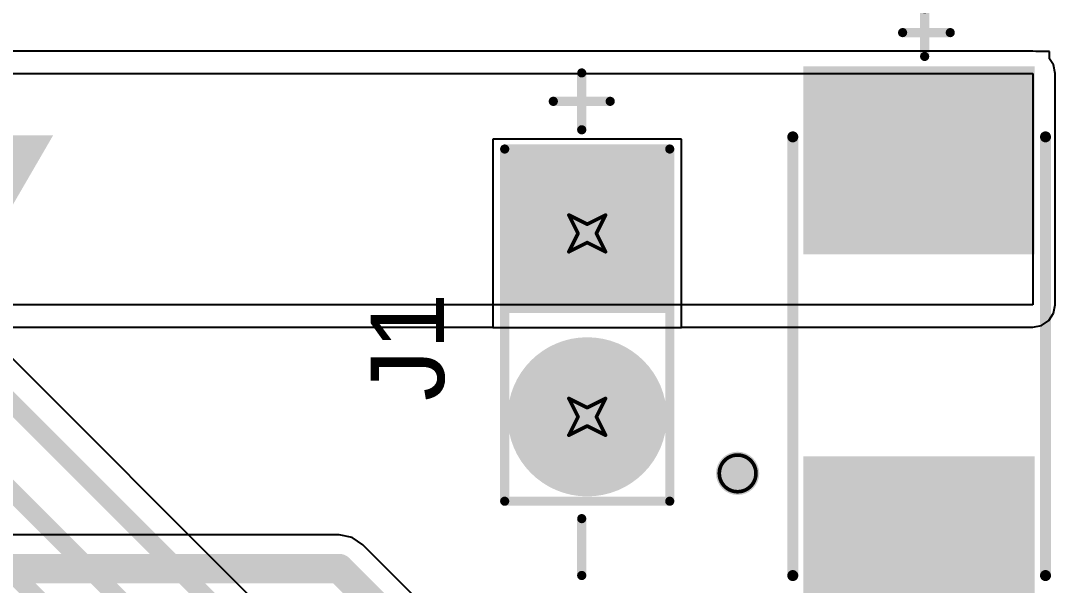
# Model space of a CAD drawing. Header units: inches. Extents: x -1 to 327, y 8 to 89.
# Drawn here: x 64.21 to 78.54, y 21.54 to 29.36 of the extents above; entities that cross this region are included whole.
import ezdxf

# ---------------------------------------------------------------- set-up
doc = ezdxf.new("R2010")
doc.units = ezdxf.units.IN
for name, color, linetype in [('Bottom Layer', 5, 'Continuous'), ('Bottom Solder', 6, 'Continuous'), ('Drill Drawing', 1, 'Continuous'), ('Multi-Layer', 9, 'Continuous'), ('Pad Holes', 156, 'Continuous'), ('Top Layer', 1, 'Continuous'), ('Top Overlay', 2, 'Continuous'), ('Top Paste', 8, 'Continuous'), ('Top Solder', 216, 'Continuous'), ('Via Holes', 16, 'Continuous')]:
    doc.layers.add(name, color=color, linetype=linetype)
doc.styles.add('Arial', font='', dxfattribs={"height": 0.2})
doc.styles.add('Arial_Bold', font='', dxfattribs={"height": 0.2})
doc.styles.get('Arial').set_extended_font_data('Arial')
doc.styles.get('Arial_Bold').set_extended_font_data('Arial', bold=True)

# ---------------------------------------------------------------- blocks, each defined once
blk = doc.blocks.new('BE_13_010_50')
at = {"layer": 'Bottom Layer'}
blk.add_hatch(color=5, dxfattribs=at).paths.add_polyline_path([(-2.27, 1), (-0.27, 1), (-0.27, -1), (-2.27, -1)])
h = blk.add_hatch(color=5, dxfattribs=at)
edge = h.paths.add_edge_path()
edge.add_arc((1.27, 0), 1, 0, 360)
at = {"layer": 'Bottom Solder'}
blk.add_hatch(color=6, dxfattribs=at).paths.add_polyline_path([(-2.372, 1.102), (-0.168, 1.102), (-0.168, -1.102), (-2.372, -1.102)])
h = blk.add_hatch(color=6, dxfattribs=at)
edge = h.paths.add_edge_path()
edge.add_arc((1.27, 0), 1.102, 0, 360)
at = {"layer": 'Multi-Layer'}
blk.add_hatch(color=9, dxfattribs=at).paths.add_polyline_path([(-2.27, 1), (-0.27, 1), (-0.27, -1), (-2.27, -1)])
h = blk.add_hatch(color=9, dxfattribs=at)
edge = h.paths.add_edge_path()
edge.add_arc((1.27, 0), 1, 0, 360)
at = {"layer": 'Pad Holes'}
h = blk.add_hatch(color=7, dxfattribs=at)
edge = h.paths.add_edge_path()
edge.add_arc((-1.27, 0), 0.5, 0, 360)
h = blk.add_hatch(color=7, dxfattribs=at)
edge = h.paths.add_edge_path()
edge.add_arc((1.27, 0), 0.5, 0, 360)
at = {"layer": 'Top Layer'}
blk.add_hatch(color=1, dxfattribs=at).paths.add_polyline_path([(-2.27, 1), (-0.27, 1), (-0.27, -1), (-2.27, -1)])
h = blk.add_hatch(color=1, dxfattribs=at)
edge = h.paths.add_edge_path()
edge.add_arc((1.27, 0), 1, 0, 360)
at = {"layer": 'Top Solder'}
blk.add_hatch(color=216, dxfattribs=at).paths.add_polyline_path([(-2.372, 1.102), (-0.168, 1.102), (-0.168, -1.102), (-2.372, -1.102)])
h = blk.add_hatch(color=216, dxfattribs=at)
edge = h.paths.add_edge_path()
edge.add_arc((1.27, 0), 1.102, 0, 360)
at = {"layer": 'Top Overlay'}
for points in [[(2.438, 1.143, 0.127, 0.127, 0), (-2.438, 1.143, 0.127, 0.127, 0)], [(-2.438, -1.143, 0.127, 0.127, 0), (-2.438, 1.143, 0.127, 0.127, 0)], [(2.438, -1.143, 0.127, 0.127, 0), (2.438, 1.143, 0.127, 0.127, 0)], [(-3.099, -0.47, 0.127, 0.127, 0), (-3.099, 0.318, 0.127, 0.127, 0)], [(-2.705, -0.076, 0.127, 0.127, 0), (-3.493, -0.076, 0.127, 0.127, 0)], [(3.467, -0.076, 0.127, 0.127, 0), (2.68, -0.076, 0.127, 0.127, 0)], [(2.438, -1.143, 0.127, 0.127, 0), (-2.438, -1.143, 0.127, 0.127, 0)]]:
    blk.add_lwpolyline(points, format="xyseb", dxfattribs=at)
for points in [[(-2.47, 1.143, 0.0635, 0.0635, 1), (-2.407, 1.143, 0.0635, 0.0635, 1)], [(-2.47, 1.143, 0.0635, 0.0635, 1), (-2.407, 1.143, 0.0635, 0.0635, 1)], [(2.407, 1.143, 0.0635, 0.0635, 1), (2.47, 1.143, 0.0635, 0.0635, 1)], [(2.407, 1.143, 0.0635, 0.0635, 1), (2.47, 1.143, 0.0635, 0.0635, 1)], [(-3.131, 0.318, 0.0635, 0.0635, 1), (-3.067, 0.318, 0.0635, 0.0635, 1)], [(-3.524, -0.076, 0.0635, 0.0635, 1), (-3.461, -0.076, 0.0635, 0.0635, 1)], [(-2.737, -0.076, 0.0635, 0.0635, 1), (-2.673, -0.076, 0.0635, 0.0635, 1)], [(2.648, -0.076, 0.0635, 0.0635, 1), (2.711, -0.076, 0.0635, 0.0635, 1)], [(3.435, -0.076, 0.0635, 0.0635, 1), (3.499, -0.076, 0.0635, 0.0635, 1)], [(-3.131, -0.47, 0.0635, 0.0635, 1), (-3.067, -0.47, 0.0635, 0.0635, 1)], [(-2.47, -1.143, 0.0635, 0.0635, 1), (-2.407, -1.143, 0.0635, 0.0635, 1)], [(-2.47, -1.143, 0.0635, 0.0635, 1), (-2.407, -1.143, 0.0635, 0.0635, 1)], [(2.407, -1.143, 0.0635, 0.0635, 1), (2.47, -1.143, 0.0635, 0.0635, 1)], [(2.407, -1.143, 0.0635, 0.0635, 1), (2.47, -1.143, 0.0635, 0.0635, 1)]]:
    blk.add_lwpolyline(points, format="xyseb", close=True, dxfattribs=at)
blk = doc.blocks.new('C____C_68')
at = {"layer": 'Top Layer'}
for points in [[(-3.9, 1.5), (-1.5, 1.5), (-1.5, -1.5), (-3.9, -1.5)], [(1.5, 1.5), (3.9, 1.5), (3.9, -1.5), (1.5, -1.5)]]:
    blk.add_hatch(color=1, dxfattribs=at).paths.add_polyline_path(points)
at = {"layer": 'Top Paste'}
for points in [[(-3.9, 1.5), (-1.5, 1.5), (-1.5, -1.5), (-3.9, -1.5)], [(1.5, 1.5), (3.9, 1.5), (3.9, -1.5), (1.5, -1.5)]]:
    blk.add_hatch(color=8, dxfattribs=at).paths.add_polyline_path(points)
at = {"layer": 'Top Solder'}
for points in [[(-4.002, 1.602), (-1.398, 1.602), (-1.398, -1.602), (-4.002, -1.602)], [(1.398, 1.602), (4.002, 1.602), (4.002, -1.602), (1.398, -1.602)]]:
    blk.add_hatch(color=216, dxfattribs=at).paths.add_polyline_path(points)
at = {"layer": 'Top Overlay'}
for points in [[(3.05, 1.75, 0.152, 0.152, 0), (-3.025, 1.75, 0.152, 0.152, 0)], [(-4.469, -0.229, 0.127, 0.127, 0), (-4.469, 0.431, 0.127, 0.127, 0)], [(-4.138, 0.076, 0.127, 0.127, 0), (-4.799, 0.076, 0.127, 0.127, 0)], [(3.05, -1.75, 0.152, 0.152, 0), (-3.025, -1.75, 0.152, 0.152, 0)]]:
    blk.add_lwpolyline(points, format="xyseb", dxfattribs=at)
for points in [[(-3.063, 1.75, 0.0762, 0.0762, 1), (-2.987, 1.75, 0.0762, 0.0762, 1)], [(3.012, 1.75, 0.0762, 0.0762, 1), (3.088, 1.75, 0.0762, 0.0762, 1)], [(-4.5, 0.431, 0.0635, 0.0635, 1), (-4.437, 0.431, 0.0635, 0.0635, 1)], [(-4.831, 0.076, 0.0635, 0.0635, 1), (-4.767, 0.076, 0.0635, 0.0635, 1)], [(-4.17, 0.076, 0.0635, 0.0635, 1), (-4.107, 0.076, 0.0635, 0.0635, 1)], [(-4.5, -0.229, 0.0635, 0.0635, 1), (-4.437, -0.229, 0.0635, 0.0635, 1)], [(-3.063, -1.75, 0.0762, 0.0762, 1), (-2.987, -1.75, 0.0762, 0.0762, 1)], [(3.012, -1.75, 0.0762, 0.0762, 1), (3.088, -1.75, 0.0762, 0.0762, 1)]]:
    blk.add_lwpolyline(points, format="xyseb", close=True, dxfattribs=at)

msp = doc.modelspace()

# ---------------------------------------------------------------- hatches: boundary and pattern name
at = {"layer": 'Bottom Layer'}
h = msp.add_hatch(color=5, dxfattribs=at)
edge = h.paths.add_edge_path()
edge.add_arc((74.143, 23.089), 0.3, 0, 360)
at = {"layer": 'Top Layer'}
h = msp.add_hatch(color=1, dxfattribs=at)
edge = h.paths.add_edge_path()
edge.add_arc((74.143, 23.089), 0.3, 0, 360)
at = {"layer": 'Via Holes'}
h = msp.add_hatch(color=7, dxfattribs=at)
edge = h.paths.add_edge_path()
edge.add_arc((74.143, 23.089), 0.15, 0, 360)

# ---------------------------------------------------------------- linework, layer by layer
at = {"layer": 'Bottom Layer'}
for p, q in [((72.893, 15.886), (59.197, 29.582)), ((73.365, 27.716), (70.755, 27.716)), ((70.755, 27.716), (70.755, 25.107)), ((73.365, 25.107), (73.365, 27.716)), ((70.755, 25.107), (73.365, 25.107))]:
    msp.add_line(p, q, dxfattribs=at)
for points in [[(58.448, 29.708, 0.254, 0.254, 0), (72.875, 15.281, 0.254, 0.254, 0)], [(57.926, 29.007, 0.254, 0.254, 0), (72.607, 14.326, 0.254, 0.254, 0)], [(57.408, 28.397, 0.254, 0.254, 0), (69.548, 16.257, 0.254, 0.254, 0)]]:
    msp.add_lwpolyline(points, format="xyseb", dxfattribs=at)
at = {"layer": 'Drill Drawing'}
for points in [[(71.806, 26.666, 0.0508, 0.0508, 0), (72.06, 26.539, 0.0508, 0.0508, 0)], [(71.806, 26.666, 0.0508, 0.0508, 0), (71.933, 26.412, 0.0508, 0.0508, 0)], [(72.06, 26.539, 0.0508, 0.0508, 0), (72.314, 26.666, 0.0508, 0.0508, 0)], [(72.187, 26.412, 0.0508, 0.0508, 0), (72.314, 26.666, 0.0508, 0.0508, 0)], [(71.806, 26.158, 0.0508, 0.0508, 0), (71.933, 26.412, 0.0508, 0.0508, 0)], [(72.187, 26.412, 0.0508, 0.0508, 0), (72.314, 26.158, 0.0508, 0.0508, 0)], [(71.806, 26.158, 0.0508, 0.0508, 0), (72.06, 26.285, 0.0508, 0.0508, 0)], [(72.06, 26.285, 0.0508, 0.0508, 0), (72.314, 26.158, 0.0508, 0.0508, 0)], [(71.806, 24.126, 0.0508, 0.0508, 0), (72.06, 23.999, 0.0508, 0.0508, 0)], [(71.806, 24.126, 0.0508, 0.0508, 0), (71.933, 23.872, 0.0508, 0.0508, 0)], [(72.06, 23.999, 0.0508, 0.0508, 0), (72.314, 24.126, 0.0508, 0.0508, 0)], [(72.187, 23.872, 0.0508, 0.0508, 0), (72.314, 24.126, 0.0508, 0.0508, 0)], [(71.806, 23.618, 0.0508, 0.0508, 0), (71.933, 23.872, 0.0508, 0.0508, 0)], [(72.187, 23.872, 0.0508, 0.0508, 0), (72.314, 23.618, 0.0508, 0.0508, 0)], [(71.806, 23.618, 0.0508, 0.0508, 0), (72.06, 23.745, 0.0508, 0.0508, 0)], [(72.06, 23.745, 0.0508, 0.0508, 0), (72.314, 23.618, 0.0508, 0.0508, 0)]]:
    msp.add_lwpolyline(points, format="xyseb", dxfattribs=at)
for points in [[(71.793, 26.666, 0.0254, 0.0254, 1), (71.819, 26.666, 0.0254, 0.0254, 1)], [(71.793, 26.666, 0.0254, 0.0254, 1), (71.819, 26.666, 0.0254, 0.0254, 1)], [(72.301, 26.666, 0.0254, 0.0254, 1), (72.326, 26.666, 0.0254, 0.0254, 1)], [(72.301, 26.666, 0.0254, 0.0254, 1), (72.326, 26.666, 0.0254, 0.0254, 1)], [(72.047, 26.539, 0.0254, 0.0254, 1), (72.072, 26.539, 0.0254, 0.0254, 1)], [(72.047, 26.539, 0.0254, 0.0254, 1), (72.072, 26.539, 0.0254, 0.0254, 1)], [(71.92, 26.412, 0.0254, 0.0254, 1), (71.945, 26.412, 0.0254, 0.0254, 1)], [(71.92, 26.412, 0.0254, 0.0254, 1), (71.945, 26.412, 0.0254, 0.0254, 1)], [(72.174, 26.412, 0.0254, 0.0254, 1), (72.199, 26.412, 0.0254, 0.0254, 1)], [(72.174, 26.412, 0.0254, 0.0254, 1), (72.199, 26.412, 0.0254, 0.0254, 1)], [(72.047, 26.285, 0.0254, 0.0254, 1), (72.072, 26.285, 0.0254, 0.0254, 1)], [(72.047, 26.285, 0.0254, 0.0254, 1), (72.072, 26.285, 0.0254, 0.0254, 1)], [(71.793, 26.158, 0.0254, 0.0254, 1), (71.819, 26.158, 0.0254, 0.0254, 1)], [(71.793, 26.158, 0.0254, 0.0254, 1), (71.819, 26.158, 0.0254, 0.0254, 1)], [(72.301, 26.158, 0.0254, 0.0254, 1), (72.326, 26.158, 0.0254, 0.0254, 1)], [(72.301, 26.158, 0.0254, 0.0254, 1), (72.326, 26.158, 0.0254, 0.0254, 1)], [(71.793, 24.126, 0.0254, 0.0254, 1), (71.819, 24.126, 0.0254, 0.0254, 1)], [(71.793, 24.126, 0.0254, 0.0254, 1), (71.819, 24.126, 0.0254, 0.0254, 1)], [(72.301, 24.126, 0.0254, 0.0254, 1), (72.326, 24.126, 0.0254, 0.0254, 1)], [(72.301, 24.126, 0.0254, 0.0254, 1), (72.326, 24.126, 0.0254, 0.0254, 1)], [(72.047, 23.999, 0.0254, 0.0254, 1), (72.072, 23.999, 0.0254, 0.0254, 1)], [(72.047, 23.999, 0.0254, 0.0254, 1), (72.072, 23.999, 0.0254, 0.0254, 1)], [(71.92, 23.872, 0.0254, 0.0254, 1), (71.945, 23.872, 0.0254, 0.0254, 1)], [(71.92, 23.872, 0.0254, 0.0254, 1), (71.945, 23.872, 0.0254, 0.0254, 1)], [(72.174, 23.872, 0.0254, 0.0254, 1), (72.199, 23.872, 0.0254, 0.0254, 1)], [(72.174, 23.872, 0.0254, 0.0254, 1), (72.199, 23.872, 0.0254, 0.0254, 1)], [(71.793, 23.618, 0.0254, 0.0254, 1), (71.819, 23.618, 0.0254, 0.0254, 1)], [(71.793, 23.618, 0.0254, 0.0254, 1), (71.819, 23.618, 0.0254, 0.0254, 1)], [(72.047, 23.745, 0.0254, 0.0254, 1), (72.072, 23.745, 0.0254, 0.0254, 1)], [(72.047, 23.745, 0.0254, 0.0254, 1), (72.072, 23.745, 0.0254, 0.0254, 1)], [(72.301, 23.618, 0.0254, 0.0254, 1), (72.326, 23.618, 0.0254, 0.0254, 1)], [(72.301, 23.618, 0.0254, 0.0254, 1), (72.326, 23.618, 0.0254, 0.0254, 1)], [(74.397, 23.089, 0.0508, 0.0508, 1), (73.889, 23.089, 0.0508, 0.0508, 1)], [(73.876, 23.089, 0.0254, 0.0254, 1), (73.901, 23.089, 0.0254, 0.0254, 1)], [(74.384, 23.089, 0.0254, 0.0254, 1), (74.409, 23.089, 0.0254, 0.0254, 1)]]:
    msp.add_lwpolyline(points, format="xyseb", close=True, dxfattribs=at)
at = {"layer": 'Top Layer'}
for p, q in [((78.232, 28.937), (57.562, 28.937)), ((78.271, 28.929), (78.232, 28.937)), ((78.462, 28.929), (78.271, 28.929)), ((78.462, 28.83), (78.462, 28.929)), ((78.519, 28.745), (78.462, 28.83)), ((78.543, 28.626), (78.519, 28.745)), ((57.252, 28.626), (78.232, 28.626)), ((78.232, 28.626), (78.232, 25.425)), ((78.543, 25.425), (78.543, 28.626)), ((78.232, 25.425), (51.435, 25.425)), ((78.519, 25.306), (78.543, 25.425)), ((78.452, 25.206), (78.519, 25.306)), ((51.435, 25.115), (70.755, 25.115)), ((70.755, 25.115), (70.755, 25.107)), ((70.755, 25.107), (73.365, 25.107)), ((73.365, 25.107), (73.365, 25.115)), ((73.365, 25.115), (78.232, 25.115)), ((78.232, 25.115), (78.351, 25.138)), ((78.351, 25.138), (78.452, 25.206)), ((68.624, 22.237), (57.993, 22.237)), ((68.803, 22.202), (68.624, 22.237)), ((68.954, 22.101), (68.803, 22.202)), ((70.176, 20.879), (68.954, 22.101))]:
    msp.add_line(p, q, dxfattribs=at)
for points in [[(57.807, 21.771, 0.406, 0.406, 0), (68.624, 21.771, 0.406, 0.406, 0)], [(68.624, 21.771, 0.406, 0.406, 0), (69.847, 20.549, 0.406, 0.406, 0)]]:
    msp.add_lwpolyline(points, format="xyseb", dxfattribs=at)
msp.add_lwpolyline([(68.523, 21.771, 0.203, 0.203, 1), (68.726, 21.771, 0.203, 0.203, 1)], format="xyseb", close=True, dxfattribs=at)
msp.add_lwpolyline([(68.523, 21.771, 0.203, 0.203, 1), (68.726, 21.771, 0.203, 0.203, 1)], format="xyseb", close=True, dxfattribs=at)

# ---------------------------------------------------------------- block references
at = {"rotation": 270}
for name, p in [('C____C_68', (76.657, 24.724)), ('BE_13_010_50', (72.06, 25.142))]:
    msp.add_blockref(name, p, dxfattribs=at)

# ---------------------------------------------------------------- texts
at = {"layer": 'Top Overlay', "style": 'Arial_Bold'}
msp.add_text('9V BATTERY', height=5, dxfattribs=at).set_placement((21.313, 22.771))
at = {"layer": 'Top Overlay', "style": 'Arial'}
msp.add_text('J1', height=1.016, rotation=90, dxfattribs=at).set_placement((70.078, 24.09))

doc.saveas('drawing.dxf')
